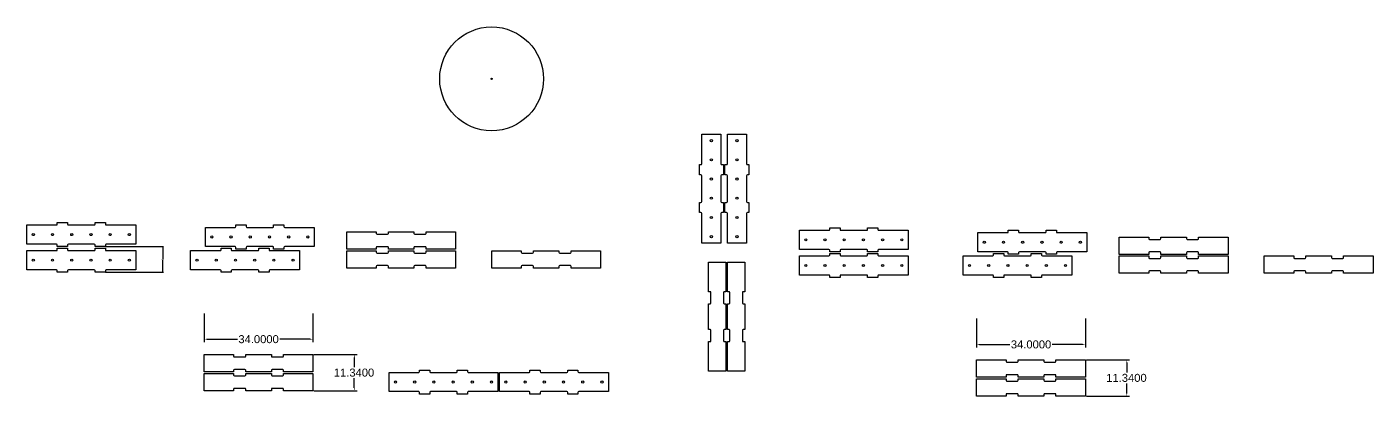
# Model space of a CAD drawing. Extents: x -420 to 2454, y -295 to 739.
# Drawn here: x 555.8 to 976.4, y -295.4 to -180.1 of the extents above; entities that cross this region are included whole.
import ezdxf

# ---------------------------------------------------------------- set-up
doc = ezdxf.new("R2010")
doc.units = 0
doc.header["$MEASUREMENT"] = 0
doc.header["$PDMODE"] = 32
doc.header["$PDSIZE"] = 0.38
doc.layers.get('0').update_dxf_attribs({"linetype": 'CONTINUOUS'})
doc.layers.get('DEFPOINTS').update_dxf_attribs({"linetype": 'CONTINUOUS'})
for name, color, linetype in [('DEFAULT', 7, 'CONTINUOUS'), ('DRILL_PTS__ENGRAVE_PASS_RO', 172, 'CONTINUOUS'), ('DRILLING', 3, 'CONTINUOUS')]:
    doc.layers.add(name, color=color, linetype=linetype)
doc.styles.add('ARIAL', font='arial.ttf')
doc.dimstyles.get("Standard").update_dxf_attribs({"dimtxt": 0.18, "dimasz": 0.18, "dimexe": 0.18, "dimexo": 0.0625, "dimgap": 0.09, "dimtad": 0, "dimtih": 1, "dimtoh": 1, "dimdec": 4, "dimzin": 0, "dimdsep": 46, "dimtxsty": 'Standard', "dimcen": 0.09, "dimadec": 0, "dimazin": 0, "dimtfac": 1, "dimtdec": 4, "dimtofl": 0, "dimtmove": 2, "dimatfit": 3, "dimfxl": 1, "dimtolj": 1, "dimtzin": 0, "dimarcsym": 0})
doc.dimstyles.new('STANDARD_08', dxfattribs={"dimscale": 5, "dimtxt": 0.5, "dimasz": 0.18, "dimexe": 0.18, "dimexo": 0.0625, "dimgap": 0.09, "dimtad": 0, "dimtih": 1, "dimtoh": 1, "dimdec": 4, "dimzin": 1, "dimdsep": 46, "dimtxsty": 'Standard', "dimcen": 0.09, "dimadec": 0, "dimazin": 0, "dimtfac": 1, "dimtdec": 4, "dimtix": 1, "dimtmove": 2, "dimatfit": 3, "dimfxl": 1, "dimtolj": 1, "dimtzin": 0, "dimarcsym": 0})
doc.dimstyles.new('STANDARD_09', dxfattribs={"dimscale": 5, "dimtxt": 0.5, "dimasz": 0.18, "dimexe": 0.18, "dimexo": 0.0625, "dimgap": 0.09, "dimtad": 0, "dimtih": 1, "dimtoh": 1, "dimdec": 4, "dimzin": 1, "dimdsep": 46, "dimtxsty": 'Standard', "dimcen": 0.09, "dimadec": 0, "dimazin": 0, "dimtfac": 1, "dimtdec": 4, "dimtix": 1, "dimtmove": 2, "dimatfit": 3, "dimfxl": 1, "dimtolj": 1, "dimtzin": 0, "dimarcsym": 0})

# ---------------------------------------------------------------- blocks, each defined once
blk = doc.blocks.new('*D17')
at = {"layer": 'DEFAULT', "color": 0}
for p, q in [((886.82, -284.11), (900.33, -284.11)), ((899.43, -285.01), (899.43, -288.05)), ((899.43, -294.55), (899.43, -291.5)), ((886.82, -295.45), (900.33, -295.45))]:
    blk.add_line(p, q, dxfattribs=at)
for points in [[(899.58, -285.01), (899.28, -285.01), (899.43, -284.11)], [(899.28, -294.55), (899.58, -294.55), (899.43, -295.45)]]:
    blk.add_solid(points, dxfattribs=at)
at = {"layer": 'DEFPOINTS', "color": 0}
for p in [(886.51, -284.11), (886.51, -295.45), (899.43, -295.45)]:
    blk.add_point(p, dxfattribs=at)
at = {"layer": 'DEFAULT', "color": 0, "linetype": 'Continuous', "style": 'ARIAL'}
blk.add_text('11.3400', height=2.5, dxfattribs=at).set_placement((893.02, -291))
blk = doc.blocks.new('*D18')
at = {"layer": 'DEFAULT', "color": 0}
for p, q in [((852.51, -271.24), (852.51, -280.22)), ((886.51, -271.24), (886.51, -280.22)), ((853.41, -279.32), (862.91, -279.32)), ((885.61, -279.32), (876.11, -279.32))]:
    blk.add_line(p, q, dxfattribs=at)
for points in [[(853.41, -279.17), (853.41, -279.47), (852.51, -279.32)], [(885.61, -279.47), (885.61, -279.17), (886.51, -279.32)]]:
    blk.add_solid(points, dxfattribs=at)
at = {"layer": 'DEFPOINTS', "color": 0}
for p in [(852.51, -270.93), (886.51, -270.93), (886.51, -279.32)]:
    blk.add_point(p, dxfattribs=at)
at = {"layer": 'DEFAULT', "color": 0, "linetype": 'Continuous', "style": 'ARIAL'}
blk.add_text('34.0000', height=2.5, dxfattribs=at).set_placement((863.21, -280.55))
blk = doc.blocks.new('*D19')
at = {"layer": 'DEFAULT', "color": 0}
for p, q in [((580.39, -248.74), (598.52, -248.74)), ((598.34, -248.92), (598.34, -252.56)), ((598.34, -256.56), (598.34, -252.92)), ((580.39, -256.74), (598.52, -256.74))]:
    blk.add_line(p, q, dxfattribs=at)
for points in [[(598.37, -248.92), (598.31, -248.92), (598.34, -248.74)], [(598.31, -256.56), (598.37, -256.56), (598.34, -256.74)]]:
    blk.add_solid(points, dxfattribs=at)
at = {"layer": 'DEFPOINTS', "color": 0}
for p in [(580.33, -248.74), (598.34, -248.74), (580.33, -256.74)]:
    blk.add_point(p, dxfattribs=at)
at = {"layer": 'DEFAULT', "color": 0, "linetype": 'Continuous'}
blk.add_text('8.0000', height=0.18, dxfattribs=at).set_placement((597.87, -252.83))
blk = doc.blocks.new('*D20')
at = {"layer": 'DEFAULT', "color": 0}
for p, q in [((645.5, -282.47), (659.01, -282.47)), ((658.11, -283.37), (658.11, -286.41)), ((658.11, -292.91), (658.11, -289.86)), ((645.5, -293.81), (659.01, -293.81))]:
    blk.add_line(p, q, dxfattribs=at)
for points in [[(658.26, -283.37), (657.96, -283.37), (658.11, -282.47)], [(657.96, -292.91), (658.26, -292.91), (658.11, -293.81)]]:
    blk.add_solid(points, dxfattribs=at)
at = {"layer": 'DEFPOINTS', "color": 0}
for p in [(645.19, -282.47), (645.19, -293.81), (658.11, -293.81)]:
    blk.add_point(p, dxfattribs=at)
at = {"layer": 'DEFAULT', "color": 0, "linetype": 'Continuous', "style": 'ARIAL'}
blk.add_text('11.3400', height=2.5, dxfattribs=at).set_placement((651.7, -289.36))
blk = doc.blocks.new('*D21')
at = {"layer": 'DEFAULT', "color": 0}
for p, q in [((611.19, -269.6), (611.19, -278.58)), ((645.19, -269.6), (645.19, -278.58)), ((612.09, -277.68), (621.59, -277.68)), ((644.29, -277.68), (634.79, -277.68))]:
    blk.add_line(p, q, dxfattribs=at)
for points in [[(612.09, -277.53), (612.09, -277.83), (611.19, -277.68)], [(644.29, -277.83), (644.29, -277.53), (645.19, -277.68)]]:
    blk.add_solid(points, dxfattribs=at)
at = {"layer": 'DEFPOINTS', "color": 0}
for p in [(611.19, -269.29), (645.19, -269.29), (645.19, -277.68)]:
    blk.add_point(p, dxfattribs=at)
at = {"layer": 'DEFAULT', "color": 0, "linetype": 'Continuous', "style": 'ARIAL'}
blk.add_text('34.0000', height=2.5, dxfattribs=at).set_placement((621.89, -278.91))

msp = doc.modelspace()

# ---------------------------------------------------------------- linework, layer by layer
for p, q in [((766.65302, -222.88423), (766.65302, -213.63423)), ((766.65302, -213.63423), (772.65302, -213.63423)), ((772.65302, -213.63423), (772.65302, -222.88423)), ((774.65302, -222.88423), (774.65302, -213.63423)), ((774.65302, -213.63423), (780.65302, -213.63423)), ((780.65302, -213.63423), (780.65302, -222.88423)), ((765.90302, -226.33423), (765.90302, -223.13423)), ((765.90302, -223.13423), (766.40302, -223.13423)), ((766.40302, -226.33423), (765.90302, -226.33423)), ((766.65302, -234.68423), (766.65302, -226.58423)), ((772.65302, -226.58423), (772.65302, -234.68423)), ((772.90302, -223.13423), (773.40302, -223.13423)), ((773.40302, -226.33423), (772.90302, -226.33423)), ((773.40302, -223.13423), (773.40302, -226.33423)), ((773.90302, -226.33423), (773.90302, -223.13423)), ((773.90302, -223.13423), (774.40302, -223.13423)), ((774.40302, -226.33423), (773.90302, -226.33423)), ((774.65302, -234.68423), (774.65302, -226.58423)), ((780.65302, -226.58423), (780.65302, -234.68423)), ((780.90302, -223.13423), (781.40302, -223.13423)), ((781.40302, -226.33423), (780.90302, -226.33423)), ((781.40302, -223.13423), (781.40302, -226.33423)), ((765.90302, -238.13423), (765.90302, -234.93423)), ((765.90302, -234.93423), (766.40302, -234.93423)), ((772.90302, -234.93423), (773.40302, -234.93423)), ((773.40302, -234.93423), (773.40302, -238.13423)), ((773.90302, -238.13423), (773.90302, -234.93423)), ((773.90302, -234.93423), (774.40302, -234.93423)), ((780.90302, -234.93423), (781.40302, -234.93423)), ((781.40302, -234.93423), (781.40302, -238.13423)), ((766.40302, -238.13423), (765.90302, -238.13423)), ((766.65302, -247.63423), (766.65302, -238.38423)), ((772.65302, -238.38423), (772.65302, -247.63423)), ((773.40302, -238.13423), (772.90302, -238.13423)), ((774.40302, -238.13423), (773.90302, -238.13423)), ((774.65302, -247.63423), (774.65302, -238.38423)), ((780.65302, -238.38423), (780.65302, -247.63423)), ((781.40302, -238.13423), (780.90302, -238.13423)), ((555.82959, -241.99345), (565.07959, -241.99345)), ((555.82959, -247.99345), (555.82959, -241.99345)), ((565.32959, -241.74345), (565.32959, -241.24345)), ((565.32959, -241.24345), (568.52959, -241.24345)), ((568.52959, -241.24345), (568.52959, -241.74345)), ((568.77959, -241.99345), (576.87959, -241.99345)), ((577.12959, -241.74345), (577.12959, -241.24345)), ((577.12959, -241.24345), (580.32959, -241.24345)), ((580.32959, -241.24345), (580.32959, -241.74345)), ((580.57959, -241.99345), (589.82959, -241.99345)), ((589.82959, -241.99345), (589.82959, -247.99345)), ((611.60288, -242.74345), (620.85288, -242.74345)), ((611.60288, -248.74345), (611.60288, -242.74345)), ((621.10288, -242.49345), (621.10288, -241.99345)), ((621.10288, -241.99345), (624.30288, -241.99345)), ((624.30288, -241.99345), (624.30288, -242.49345)), ((624.55288, -242.74345), (632.65288, -242.74345)), ((632.90288, -242.49345), (632.90288, -241.99345)), ((632.90288, -241.99345), (636.10288, -241.99345)), ((636.10288, -241.99345), (636.10288, -242.49345)), ((636.35288, -242.74345), (645.60288, -242.74345)), ((645.60288, -242.74345), (645.60288, -248.74345)), ((797.1499, -243.63423), (806.3999, -243.63423)), ((797.1499, -249.63423), (797.1499, -243.63423)), ((806.6499, -243.38423), (806.6499, -242.88423)), ((806.6499, -242.88423), (809.8499, -242.88423)), ((809.8499, -242.88423), (809.8499, -243.38423)), ((810.0999, -243.63423), (818.1999, -243.63423)), ((818.4499, -243.38423), (818.4499, -242.88423)), ((818.4499, -242.88423), (821.6499, -242.88423)), ((821.6499, -242.88423), (821.6499, -243.38423)), ((821.8999, -243.63423), (831.1499, -243.63423)), ((831.1499, -243.63423), (831.1499, -249.63423)), ((862.42319, -244.13423), (862.42319, -243.63423)), ((862.42319, -243.63423), (865.62319, -243.63423)), ((865.62319, -243.63423), (865.62319, -244.13423)), ((874.22319, -244.13423), (874.22319, -243.63423)), ((874.22319, -243.63423), (877.42319, -243.63423)), ((877.42319, -243.63423), (877.42319, -244.13423)), ((565.07959, -247.99345), (555.82959, -247.99345)), ((576.87959, -247.99345), (568.77959, -247.99345)), ((589.82959, -247.99345), (580.57959, -247.99345)), ((655.7502, -249.52733), (655.7502, -244.10733)), ((655.7502, -244.10733), (664.9502, -244.10733)), ((664.9502, -244.10733), (664.9502, -244.60733)), ((665.2002, -244.85733), (668.5002, -244.85733)), ((668.7502, -244.60733), (668.7502, -244.10733)), ((668.7502, -244.10733), (676.7502, -244.10733)), ((676.7502, -244.10733), (676.7502, -244.60733)), ((677.0002, -244.85733), (680.3002, -244.85733)), ((680.5502, -244.60733), (680.5502, -244.10733)), ((680.5502, -244.10733), (689.7502, -244.10733)), ((689.7502, -244.10733), (689.7502, -249.52733)), ((772.65302, -247.63423), (766.65302, -247.63423)), ((780.65302, -247.63423), (774.65302, -247.63423)), ((852.92319, -244.38423), (862.17319, -244.38423)), ((852.92319, -250.38423), (852.92319, -244.38423)), ((865.87319, -244.38423), (873.97319, -244.38423)), ((877.67319, -244.38423), (886.92319, -244.38423)), ((886.92319, -244.38423), (886.92319, -250.38423)), ((897.07051, -251.16811), (897.07051, -245.74811)), ((897.07051, -245.74811), (906.27051, -245.74811)), ((906.27051, -245.74811), (906.27051, -246.24811)), ((906.52051, -246.49811), (909.82051, -246.49811)), ((910.07051, -246.24811), (910.07051, -245.74811)), ((910.07051, -245.74811), (918.07051, -245.74811)), ((918.07051, -245.74811), (918.07051, -246.24811)), ((918.32051, -246.49811), (921.62051, -246.49811)), ((921.87051, -246.24811), (921.87051, -245.74811)), ((921.87051, -245.74811), (931.07051, -245.74811)), ((931.07051, -245.74811), (931.07051, -251.16811)), ((555.82959, -249.99345), (565.07959, -249.99345)), ((555.82959, -255.99345), (555.82959, -249.99345)), ((565.32959, -248.74345), (565.32959, -248.24345)), ((568.52959, -248.74345), (565.32959, -248.74345)), ((565.32959, -249.74345), (565.32959, -249.24345)), ((565.32959, -249.24345), (568.52959, -249.24345)), ((568.52959, -248.24345), (568.52959, -248.74345)), ((568.52959, -249.24345), (568.52959, -249.74345)), ((568.77959, -249.99345), (576.87959, -249.99345)), ((577.12959, -248.74345), (577.12959, -248.24345)), ((580.32959, -248.74345), (577.12959, -248.74345)), ((577.12959, -249.74345), (577.12959, -249.24345)), ((577.12959, -249.24345), (580.32959, -249.24345)), ((580.32959, -248.24345), (580.32959, -248.74345)), ((580.32959, -249.24345), (580.32959, -249.74345)), ((580.57959, -249.99345), (589.82959, -249.99345)), ((589.82959, -249.99345), (589.82959, -255.99345)), ((606.97788, -249.99345), (616.22788, -249.99345)), ((606.97788, -255.99345), (606.97788, -249.99345)), ((620.85288, -248.74345), (611.60288, -248.74345)), ((616.47788, -249.74345), (616.47788, -249.24345)), ((616.47788, -249.24345), (619.67788, -249.24345)), ((619.67788, -249.24345), (619.67788, -249.74345)), ((619.92788, -249.99345), (628.02788, -249.99345)), ((621.10288, -249.49345), (621.10288, -248.99345)), ((624.30288, -249.49345), (621.10288, -249.49345)), ((624.30288, -248.99345), (624.30288, -249.49345)), ((632.65288, -248.74345), (624.55288, -248.74345)), ((628.27788, -249.74345), (628.27788, -249.24345)), ((628.27788, -249.24345), (631.47788, -249.24345)), ((631.47788, -249.24345), (631.47788, -249.74345)), ((631.72788, -249.99345), (640.97788, -249.99345)), ((632.90288, -249.49345), (632.90288, -248.99345)), ((636.10288, -249.49345), (632.90288, -249.49345)), ((636.10288, -248.99345), (636.10288, -249.49345)), ((645.60288, -248.74345), (636.35288, -248.74345)), ((640.97788, -249.99345), (640.97788, -255.99345)), ((664.9502, -249.52733), (655.7502, -249.52733)), ((655.7502, -255.44733), (655.7502, -250.02733)), ((655.7502, -250.02733), (664.9502, -250.02733)), ((664.9502, -249.02733), (664.9502, -249.52733)), ((664.9502, -250.02733), (664.9502, -250.52733)), ((668.5002, -248.77733), (665.2002, -248.77733)), ((665.2002, -250.77733), (668.5002, -250.77733)), ((668.7502, -249.52733), (668.7502, -249.02733)), ((676.7502, -249.52733), (668.7502, -249.52733)), ((668.7502, -250.52733), (668.7502, -250.02733)), ((668.7502, -250.02733), (676.7502, -250.02733)), ((676.7502, -249.02733), (676.7502, -249.52733)), ((676.7502, -250.02733), (676.7502, -250.52733)), ((680.3002, -248.77733), (677.0002, -248.77733)), ((677.0002, -250.77733), (680.3002, -250.77733)), ((680.5502, -249.52733), (680.5502, -249.02733)), ((689.7502, -249.52733), (680.5502, -249.52733)), ((680.5502, -250.52733), (680.5502, -250.02733)), ((680.5502, -250.02733), (689.7502, -250.02733)), ((689.7502, -250.02733), (689.7502, -255.44733)), ((701.05216, -255.44733), (701.05216, -250.02733)), ((701.05216, -250.02733), (710.25216, -250.02733)), ((710.25216, -250.02733), (710.25216, -250.52733)), ((710.50216, -250.77733), (713.80216, -250.77733)), ((714.05216, -250.52733), (714.05216, -250.02733)), ((714.05216, -250.02733), (722.05216, -250.02733)), ((722.05216, -250.02733), (722.05216, -250.52733)), ((722.30216, -250.77733), (725.60216, -250.77733)), ((725.85216, -250.52733), (725.85216, -250.02733)), ((725.85216, -250.02733), (735.05216, -250.02733)), ((735.05216, -250.02733), (735.05216, -255.44733)), ((806.3999, -249.63423), (797.1499, -249.63423)), ((797.1499, -251.63423), (806.3999, -251.63423)), ((797.1499, -257.63423), (797.1499, -251.63423)), ((806.6499, -250.38423), (806.6499, -249.88423)), ((809.8499, -250.38423), (806.6499, -250.38423)), ((806.6499, -251.38423), (806.6499, -250.88423)), ((806.6499, -250.88423), (809.8499, -250.88423)), ((809.8499, -249.88423), (809.8499, -250.38423)), ((809.8499, -250.88423), (809.8499, -251.38423)), ((818.1999, -249.63423), (810.0999, -249.63423)), ((810.0999, -251.63423), (818.1999, -251.63423)), ((818.4499, -250.38423), (818.4499, -249.88423)), ((821.6499, -250.38423), (818.4499, -250.38423)), ((818.4499, -251.38423), (818.4499, -250.88423)), ((818.4499, -250.88423), (821.6499, -250.88423)), ((821.6499, -249.88423), (821.6499, -250.38423)), ((821.6499, -250.88423), (821.6499, -251.38423)), ((831.1499, -249.63423), (821.8999, -249.63423)), ((821.8999, -251.63423), (831.1499, -251.63423)), ((831.1499, -251.63423), (831.1499, -257.63423)), ((848.29819, -251.63423), (857.54819, -251.63423)), ((848.29819, -257.63423), (848.29819, -251.63423)), ((862.17319, -250.38423), (852.92319, -250.38423)), ((857.79819, -251.38423), (857.79819, -250.88423)), ((857.79819, -250.88423), (860.99819, -250.88423)), ((860.99819, -250.88423), (860.99819, -251.38423)), ((861.24819, -251.63423), (869.34819, -251.63423)), ((862.42319, -251.13423), (862.42319, -250.63423)), ((865.62319, -251.13423), (862.42319, -251.13423)), ((865.62319, -250.63423), (865.62319, -251.13423)), ((873.97319, -250.38423), (865.87319, -250.38423)), ((869.59819, -251.38423), (869.59819, -250.88423)), ((869.59819, -250.88423), (872.79819, -250.88423)), ((872.79819, -250.88423), (872.79819, -251.38423)), ((873.04819, -251.63423), (882.29819, -251.63423)), ((874.22319, -251.13423), (874.22319, -250.63423)), ((877.42319, -251.13423), (874.22319, -251.13423)), ((877.42319, -250.63423), (877.42319, -251.13423)), ((886.92319, -250.38423), (877.67319, -250.38423)), ((882.29819, -251.63423), (882.29819, -257.63423)), ((906.27051, -251.16811), (897.07051, -251.16811)), ((897.07051, -257.08811), (897.07051, -251.66811)), ((897.07051, -251.66811), (906.27051, -251.66811)), ((906.27051, -250.66811), (906.27051, -251.16811)), ((906.27051, -251.66811), (906.27051, -252.16811)), ((909.82051, -250.41811), (906.52051, -250.41811)), ((910.07051, -251.16811), (910.07051, -250.66811)), ((918.07051, -251.16811), (910.07051, -251.16811)), ((910.07051, -252.16811), (910.07051, -251.66811)), ((910.07051, -251.66811), (918.07051, -251.66811)), ((918.07051, -250.66811), (918.07051, -251.16811)), ((918.07051, -251.66811), (918.07051, -252.16811)), ((921.62051, -250.41811), (918.32051, -250.41811)), ((921.87051, -251.16811), (921.87051, -250.66811)), ((931.07051, -251.16811), (921.87051, -251.16811)), ((921.87051, -252.16811), (921.87051, -251.66811)), ((921.87051, -251.66811), (931.07051, -251.66811)), ((931.07051, -251.66811), (931.07051, -257.08811)), ((942.37247, -257.08811), (942.37247, -251.66811)), ((942.37247, -251.66811), (951.57247, -251.66811)), ((951.57247, -251.66811), (951.57247, -252.16811)), ((955.37247, -252.16811), (955.37247, -251.66811)), ((955.37247, -251.66811), (963.37247, -251.66811)), ((963.37247, -251.66811), (963.37247, -252.16811)), ((967.17247, -252.16811), (967.17247, -251.66811)), ((967.17247, -251.66811), (976.37247, -251.66811)), ((976.37247, -251.66811), (976.37247, -257.08811)), ((565.07959, -255.99345), (555.82959, -255.99345)), ((565.32959, -256.74345), (565.32959, -256.24345)), ((568.52959, -256.24345), (568.52959, -256.74345)), ((576.87959, -255.99345), (568.77959, -255.99345)), ((577.12959, -256.74345), (577.12959, -256.24345)), ((580.32959, -256.24345), (580.32959, -256.74345)), ((589.82959, -255.99345), (580.57959, -255.99345)), ((616.22788, -255.99345), (606.97788, -255.99345)), ((616.47788, -256.74345), (616.47788, -256.24345)), ((619.67788, -256.24345), (619.67788, -256.74345)), ((628.02788, -255.99345), (619.92788, -255.99345)), ((628.27788, -256.74345), (628.27788, -256.24345)), ((631.47788, -256.24345), (631.47788, -256.74345)), ((640.97788, -255.99345), (631.72788, -255.99345)), ((664.9502, -255.44733), (655.7502, -255.44733)), ((664.9502, -254.94733), (664.9502, -255.44733)), ((668.5002, -254.69733), (665.2002, -254.69733)), ((668.7502, -255.44733), (668.7502, -254.94733)), ((676.7502, -255.44733), (668.7502, -255.44733)), ((676.7502, -254.94733), (676.7502, -255.44733)), ((680.3002, -254.69733), (677.0002, -254.69733)), ((680.5502, -255.44733), (680.5502, -254.94733)), ((689.7502, -255.44733), (680.5502, -255.44733)), ((710.25216, -255.44733), (701.05216, -255.44733)), ((710.25216, -254.94733), (710.25216, -255.44733)), ((713.80216, -254.69733), (710.50216, -254.69733)), ((714.05216, -255.44733), (714.05216, -254.94733)), ((722.05216, -255.44733), (714.05216, -255.44733)), ((722.05216, -254.94733), (722.05216, -255.44733)), ((725.60216, -254.69733), (722.30216, -254.69733)), ((725.85216, -255.44733), (725.85216, -254.94733)), ((735.05216, -255.44733), (725.85216, -255.44733)), ((768.7669, -253.63423), (774.1869, -253.63423)), ((768.7669, -262.83423), (768.7669, -253.63423)), ((774.1869, -253.63423), (774.1869, -262.83423)), ((774.6869, -253.63423), (780.1069, -253.63423)), ((774.6869, -262.83423), (774.6869, -253.63423)), ((780.1069, -253.63423), (780.1069, -262.83423)), ((906.52051, -252.41811), (909.82051, -252.41811)), ((909.82051, -256.33811), (906.52051, -256.33811)), ((918.32051, -252.41811), (921.62051, -252.41811)), ((921.62051, -256.33811), (918.32051, -256.33811)), ((951.82247, -252.41811), (955.12247, -252.41811)), ((955.12247, -256.33811), (951.82247, -256.33811)), ((963.62247, -252.41811), (966.92247, -252.41811)), ((966.92247, -256.33811), (963.62247, -256.33811)), ((568.52959, -256.74345), (565.32959, -256.74345)), ((580.32959, -256.74345), (577.12959, -256.74345)), ((619.67788, -256.74345), (616.47788, -256.74345)), ((631.47788, -256.74345), (628.27788, -256.74345)), ((806.3999, -257.63423), (797.1499, -257.63423)), ((806.6499, -258.38423), (806.6499, -257.88423)), ((809.8499, -258.38423), (806.6499, -258.38423)), ((809.8499, -257.88423), (809.8499, -258.38423)), ((818.1999, -257.63423), (810.0999, -257.63423)), ((818.4499, -258.38423), (818.4499, -257.88423)), ((821.6499, -258.38423), (818.4499, -258.38423)), ((821.6499, -257.88423), (821.6499, -258.38423)), ((831.1499, -257.63423), (821.8999, -257.63423)), ((857.54819, -257.63423), (848.29819, -257.63423)), ((857.79819, -258.38423), (857.79819, -257.88423)), ((860.99819, -258.38423), (857.79819, -258.38423)), ((860.99819, -257.88423), (860.99819, -258.38423)), ((869.34819, -257.63423), (861.24819, -257.63423)), ((869.59819, -258.38423), (869.59819, -257.88423)), ((872.79819, -258.38423), (869.59819, -258.38423)), ((872.79819, -257.88423), (872.79819, -258.38423)), ((882.29819, -257.63423), (873.04819, -257.63423)), ((906.27051, -257.08811), (897.07051, -257.08811)), ((906.27051, -256.58811), (906.27051, -257.08811)), ((910.07051, -257.08811), (910.07051, -256.58811)), ((918.07051, -257.08811), (910.07051, -257.08811)), ((918.07051, -256.58811), (918.07051, -257.08811)), ((921.87051, -257.08811), (921.87051, -256.58811)), ((931.07051, -257.08811), (921.87051, -257.08811)), ((951.57247, -257.08811), (942.37247, -257.08811)), ((951.57247, -256.58811), (951.57247, -257.08811)), ((955.37247, -257.08811), (955.37247, -256.58811)), ((963.37247, -257.08811), (955.37247, -257.08811)), ((963.37247, -256.58811), (963.37247, -257.08811)), ((967.17247, -257.08811), (967.17247, -256.58811)), ((976.37247, -257.08811), (967.17247, -257.08811)), ((769.2669, -262.83423), (768.7669, -262.83423)), ((769.5169, -266.38423), (769.5169, -263.08423)), ((773.4369, -263.08423), (773.4369, -266.38423)), ((774.1869, -262.83423), (773.6869, -262.83423)), ((775.1869, -262.83423), (774.6869, -262.83423)), ((775.4369, -266.38423), (775.4369, -263.08423)), ((779.3569, -263.08423), (779.3569, -266.38423)), ((780.1069, -262.83423), (779.6069, -262.83423)), ((768.7669, -274.63423), (768.7669, -266.63423)), ((768.7669, -266.63423), (769.2669, -266.63423)), ((773.6869, -266.63423), (774.1869, -266.63423)), ((774.1869, -266.63423), (774.1869, -274.63423)), ((774.6869, -274.63423), (774.6869, -266.63423)), ((774.6869, -266.63423), (775.1869, -266.63423)), ((779.6069, -266.63423), (780.1069, -266.63423)), ((780.1069, -266.63423), (780.1069, -274.63423)), ((769.2669, -274.63423), (768.7669, -274.63423)), ((769.5169, -278.18423), (769.5169, -274.88423)), ((773.4369, -274.88423), (773.4369, -278.18423)), ((774.1869, -274.63423), (773.6869, -274.63423)), ((775.1869, -274.63423), (774.6869, -274.63423)), ((775.4369, -278.18423), (775.4369, -274.88423)), ((779.3569, -274.88423), (779.3569, -278.18423)), ((780.1069, -274.63423), (779.6069, -274.63423)), ((768.7669, -287.63423), (768.7669, -278.43423)), ((768.7669, -278.43423), (769.2669, -278.43423)), ((773.6869, -278.43423), (774.1869, -278.43423)), ((774.1869, -278.43423), (774.1869, -287.63423)), ((774.6869, -287.63423), (774.6869, -278.43423)), ((774.6869, -278.43423), (775.1869, -278.43423)), ((779.6069, -278.43423), (780.1069, -278.43423)), ((780.1069, -278.43423), (780.1069, -287.63423)), ((611.18834, -287.88536), (611.18834, -282.46536)), ((611.18834, -282.46536), (620.38834, -282.46536)), ((620.38834, -282.46536), (620.38834, -282.96536)), ((620.63834, -283.21536), (623.93834, -283.21536)), ((624.18834, -282.96536), (624.18834, -282.46536)), ((624.18834, -282.46536), (632.18834, -282.46536)), ((632.18834, -282.46536), (632.18834, -282.96536)), ((632.43834, -283.21536), (635.73834, -283.21536)), ((635.98834, -282.96536), (635.98834, -282.46536)), ((635.98834, -282.46536), (645.18834, -282.46536)), ((645.18834, -282.46536), (645.18834, -287.88536)), ((852.50865, -289.52614), (852.50865, -284.10614)), ((852.50865, -284.10614), (861.70865, -284.10614)), ((861.70865, -284.10614), (861.70865, -284.60614)), ((861.95865, -284.85614), (865.25865, -284.85614)), ((865.50865, -284.60614), (865.50865, -284.10614)), ((865.50865, -284.10614), (873.50865, -284.10614)), ((873.50865, -284.10614), (873.50865, -284.60614)), ((873.75865, -284.85614), (877.05865, -284.85614)), ((877.30865, -284.60614), (877.30865, -284.10614)), ((877.30865, -284.10614), (886.50865, -284.10614)), ((886.50865, -284.10614), (886.50865, -289.52614)), ((620.38834, -287.88536), (611.18834, -287.88536)), ((611.18834, -293.80536), (611.18834, -288.38536)), ((611.18834, -288.38536), (620.38834, -288.38536)), ((620.38834, -287.38536), (620.38834, -287.88536)), ((620.38834, -288.38536), (620.38834, -288.88536)), ((623.93834, -287.13536), (620.63834, -287.13536)), ((620.63834, -289.13536), (623.93834, -289.13536)), ((624.18834, -287.88536), (624.18834, -287.38536)), ((632.18834, -287.88536), (624.18834, -287.88536)), ((624.18834, -288.88536), (624.18834, -288.38536)), ((624.18834, -288.38536), (632.18834, -288.38536)), ((632.18834, -287.38536), (632.18834, -287.88536)), ((632.18834, -288.38536), (632.18834, -288.88536)), ((635.73834, -287.13536), (632.43834, -287.13536)), ((632.43834, -289.13536), (635.73834, -289.13536)), ((635.98834, -287.88536), (635.98834, -287.38536)), ((645.18834, -287.88536), (635.98834, -287.88536)), ((635.98834, -288.88536), (635.98834, -288.38536)), ((635.98834, -288.38536), (645.18834, -288.38536)), ((645.18834, -288.38536), (645.18834, -293.80536)), ((668.96742, -288.05851), (678.21742, -288.05851)), ((668.96742, -294.05851), (668.96742, -288.05851)), ((678.46742, -287.80851), (678.46742, -287.30851)), ((678.46742, -287.30851), (681.66742, -287.30851)), ((681.66742, -287.30851), (681.66742, -287.80851)), ((681.91742, -288.05851), (690.01742, -288.05851)), ((690.26742, -287.80851), (690.26742, -287.30851)), ((690.26742, -287.30851), (693.46742, -287.30851)), ((693.46742, -287.30851), (693.46742, -287.80851)), ((693.71742, -288.05851), (702.96742, -288.05851)), ((702.96742, -288.05851), (702.96742, -294.05851)), ((703.46742, -288.05851), (712.71742, -288.05851)), ((703.46742, -294.05851), (703.46742, -288.05851)), ((712.96742, -287.80851), (712.96742, -287.30851)), ((712.96742, -287.30851), (716.16742, -287.30851)), ((716.16742, -287.30851), (716.16742, -287.80851)), ((716.41742, -288.05851), (724.51742, -288.05851)), ((724.76742, -287.80851), (724.76742, -287.30851)), ((724.76742, -287.30851), (727.96742, -287.30851)), ((727.96742, -287.30851), (727.96742, -287.80851)), ((728.21742, -288.05851), (737.46742, -288.05851)), ((737.46742, -288.05851), (737.46742, -294.05851)), ((774.1869, -287.63423), (768.7669, -287.63423)), ((780.1069, -287.63423), (774.6869, -287.63423)), ((861.70865, -289.52614), (852.50865, -289.52614)), ((852.50865, -295.44614), (852.50865, -290.02614)), ((852.50865, -290.02614), (861.70865, -290.02614)), ((861.70865, -289.02614), (861.70865, -289.52614)), ((861.70865, -290.02614), (861.70865, -290.52614)), ((865.25865, -288.77614), (861.95865, -288.77614)), ((865.50865, -289.52614), (865.50865, -289.02614)), ((873.50865, -289.52614), (865.50865, -289.52614)), ((865.50865, -290.52614), (865.50865, -290.02614)), ((865.50865, -290.02614), (873.50865, -290.02614)), ((873.50865, -289.02614), (873.50865, -289.52614)), ((873.50865, -290.02614), (873.50865, -290.52614)), ((877.05865, -288.77614), (873.75865, -288.77614)), ((877.30865, -289.52614), (877.30865, -289.02614)), ((886.50865, -289.52614), (877.30865, -289.52614)), ((877.30865, -290.52614), (877.30865, -290.02614)), ((877.30865, -290.02614), (886.50865, -290.02614)), ((886.50865, -290.02614), (886.50865, -295.44614)), ((620.38834, -293.80536), (611.18834, -293.80536)), ((620.38834, -293.30536), (620.38834, -293.80536)), ((623.93834, -293.05536), (620.63834, -293.05536)), ((624.18834, -293.80536), (624.18834, -293.30536)), ((632.18834, -293.80536), (624.18834, -293.80536)), ((632.18834, -293.30536), (632.18834, -293.80536)), ((635.73834, -293.05536), (632.43834, -293.05536)), ((635.98834, -293.80536), (635.98834, -293.30536)), ((645.18834, -293.80536), (635.98834, -293.80536)), ((678.21742, -294.05851), (668.96742, -294.05851)), ((678.46742, -294.80851), (678.46742, -294.30851)), ((681.66742, -294.30851), (681.66742, -294.80851)), ((690.01742, -294.05851), (681.91742, -294.05851)), ((690.26742, -294.80851), (690.26742, -294.30851)), ((693.46742, -294.30851), (693.46742, -294.80851)), ((702.96742, -294.05851), (693.71742, -294.05851)), ((712.71742, -294.05851), (703.46742, -294.05851)), ((712.96742, -294.80851), (712.96742, -294.30851)), ((716.16742, -294.30851), (716.16742, -294.80851)), ((724.51742, -294.05851), (716.41742, -294.05851)), ((724.76742, -294.80851), (724.76742, -294.30851)), ((727.96742, -294.30851), (727.96742, -294.80851)), ((737.46742, -294.05851), (728.21742, -294.05851)), ((861.95865, -290.77614), (865.25865, -290.77614)), ((873.75865, -290.77614), (877.05865, -290.77614)), ((681.66742, -294.80851), (678.46742, -294.80851)), ((693.46742, -294.80851), (690.26742, -294.80851)), ((716.16742, -294.80851), (712.96742, -294.80851)), ((727.96742, -294.80851), (724.76742, -294.80851)), ((861.70865, -295.44614), (852.50865, -295.44614)), ((861.70865, -294.94614), (861.70865, -295.44614)), ((865.25865, -294.69614), (861.95865, -294.69614)), ((865.50865, -295.44614), (865.50865, -294.94614)), ((873.50865, -295.44614), (865.50865, -295.44614)), ((873.50865, -294.94614), (873.50865, -295.44614)), ((877.05865, -294.69614), (873.75865, -294.69614)), ((877.30865, -295.44614), (877.30865, -294.94614)), ((886.50865, -295.44614), (877.30865, -295.44614))]:
    msp.add_line(p, q)
for centre, start, end in [((766.40302, -222.88423), 270, 0), ((772.90302, -222.88423), 180, 270), ((774.40302, -222.88423), 270, 0), ((780.90302, -222.88423), 180, 270), ((766.40302, -226.58423), 0, 90), ((772.90302, -226.58423), 90, 180), ((774.40302, -226.58423), 0, 90), ((780.90302, -226.58423), 90, 180), ((766.40302, -234.68423), 270, 0), ((772.90302, -234.68423), 180, 270), ((774.40302, -234.68423), 270, 0), ((780.90302, -234.68423), 180, 270), ((766.40302, -238.38423), 0, 90), ((772.90302, -238.38423), 90, 180), ((774.40302, -238.38423), 0, 90), ((780.90302, -238.38423), 90, 180), ((565.07959, -241.74345), 270, 0), ((568.77959, -241.74345), 180, 270), ((576.87959, -241.74345), 270, 0), ((580.57959, -241.74345), 180, 270), ((620.85288, -242.49345), 270, 360), ((624.55288, -242.49345), 180, 270), ((632.65288, -242.49345), 270, 0), ((636.35288, -242.49345), 180, 270), ((806.3999, -243.38423), 270, 0), ((810.0999, -243.38423), 180, 270), ((818.1999, -243.38423), 270, 0), ((821.8999, -243.38423), 180, 270), ((565.07959, -248.24345), 0, 90), ((568.77959, -248.24345), 90, 180), ((576.87959, -248.24345), 360, 90), ((580.57959, -248.24345), 90, 180), ((665.2002, -244.60733), 180, 270), ((668.5002, -244.60733), 270, 0), ((677.0002, -244.60733), 180, 270), ((680.3002, -244.60733), 270, 0), ((862.17319, -244.13423), 270, 0), ((865.87319, -244.13423), 180, 270), ((873.97319, -244.13423), 270, 0), ((877.67319, -244.13423), 180, 270), ((906.52051, -246.24811), 180, 270), ((909.82051, -246.24811), 270, 0), ((918.32051, -246.24811), 180, 270), ((921.62051, -246.24811), 270, 0), ((565.07959, -249.74345), 270, 0), ((568.77959, -249.74345), 180, 270), ((576.87959, -249.74345), 270, 360), ((580.57959, -249.74345), 180, 270), ((616.22788, -249.74345), 270, 0), ((619.92788, -249.74345), 180, 270), ((620.85288, -248.99345), 0, 90), ((624.55288, -248.99345), 90, 180), ((628.02788, -249.74345), 270, 0), ((631.72788, -249.74345), 180, 270), ((632.65288, -248.99345), 0, 90), ((636.35288, -248.99345), 90, 180), ((665.2002, -249.02733), 90, 180), ((665.2002, -250.52733), 180, 270), ((668.5002, -249.02733), 360, 90), ((668.5002, -250.52733), 270, 0), ((677.0002, -249.02733), 90, 180), ((677.0002, -250.52733), 180, 270), ((680.3002, -249.02733), 360, 90), ((680.3002, -250.52733), 270, 0), ((710.50216, -250.52733), 180, 270), ((713.80216, -250.52733), 270, 0), ((722.30216, -250.52733), 180, 270), ((725.60216, -250.52733), 270, 0), ((806.3999, -249.88423), 0, 90), ((806.3999, -251.38423), 270, 0), ((810.0999, -249.88423), 90, 180), ((810.0999, -251.38423), 180, 270), ((818.1999, -249.88423), 0, 90), ((818.1999, -251.38423), 270, 0), ((821.8999, -249.88423), 90, 180), ((821.8999, -251.38423), 180, 270), ((857.54819, -251.38423), 270, 0), ((861.24819, -251.38423), 180, 270), ((862.17319, -250.63423), 0, 90), ((865.87319, -250.63423), 90, 180), ((869.34819, -251.38423), 270, 0), ((873.04819, -251.38423), 180, 270), ((873.97319, -250.63423), 0, 90), ((877.67319, -250.63423), 90, 180), ((906.52051, -250.66811), 90, 180), ((906.52051, -252.16811), 180, 270), ((909.82051, -250.66811), 0, 90), ((909.82051, -252.16811), 270, 0), ((918.32051, -250.66811), 90, 180), ((918.32051, -252.16811), 180, 270), ((921.62051, -250.66811), 0, 90), ((921.62051, -252.16811), 270, 0), ((951.82247, -252.16811), 180, 270), ((955.12247, -252.16811), 270, 0), ((963.62247, -252.16811), 180, 270), ((966.92247, -252.16811), 270, 0), ((565.07959, -256.24345), 360, 90), ((568.77959, -256.24345), 90, 180), ((576.87959, -256.24345), 360, 90), ((580.57959, -256.24345), 90, 180), ((616.22788, -256.24345), 360, 90), ((619.92788, -256.24345), 90, 180), ((628.02788, -256.24345), 0, 90), ((631.72788, -256.24345), 90, 180), ((665.2002, -254.94733), 90, 180), ((668.5002, -254.94733), 360, 90), ((677.0002, -254.94733), 90, 180), ((680.3002, -254.94733), 360, 90), ((710.50216, -254.94733), 90, 180), ((713.80216, -254.94733), 360, 90), ((722.30216, -254.94733), 90, 180), ((725.60216, -254.94733), 360, 90), ((906.52051, -256.58811), 90, 180), ((909.82051, -256.58811), 0, 90), ((918.32051, -256.58811), 90, 180), ((921.62051, -256.58811), 0, 90), ((951.82247, -256.58811), 90, 180), ((955.12247, -256.58811), 0, 90), ((963.62247, -256.58811), 90, 180), ((966.92247, -256.58811), 0, 90), ((806.3999, -257.88423), 0, 90), ((810.0999, -257.88423), 90, 180), ((818.1999, -257.88423), 0, 90), ((821.8999, -257.88423), 90, 180), ((857.54819, -257.88423), 0, 90), ((861.24819, -257.88423), 90, 180), ((869.34819, -257.88423), 0, 90), ((873.04819, -257.88423), 90, 180), ((769.2669, -263.08423), 0, 90), ((773.6869, -263.08423), 90, 180), ((775.1869, -263.08423), 0, 90), ((779.6069, -263.08423), 90, 180), ((769.2669, -266.38423), 270, 0), ((773.6869, -266.38423), 180, 270), ((775.1869, -266.38423), 270, 0), ((779.6069, -266.38423), 180, 270), ((769.2669, -274.88423), 0, 90), ((773.6869, -274.88423), 90, 180), ((775.1869, -274.88423), 0, 90), ((779.6069, -274.88423), 90, 180), ((769.2669, -278.18423), 270, 0), ((773.6869, -278.18423), 180, 270), ((775.1869, -278.18423), 270, 0), ((779.6069, -278.18423), 180, 270), ((620.63834, -282.96536), 180, 270), ((623.93834, -282.96536), 270, 360), ((632.43834, -282.96536), 180, 270), ((635.73834, -282.96536), 270, 0), ((861.95865, -284.60614), 180, 270), ((865.25865, -284.60614), 270, 0), ((873.75865, -284.60614), 180, 270), ((877.05865, -284.60614), 270, 0), ((620.63834, -287.38536), 90, 180), ((620.63834, -288.88536), 180, 270), ((623.93834, -287.38536), 360, 90), ((623.93834, -288.88536), 270, 0), ((632.43834, -287.38536), 90, 180), ((632.43834, -288.88536), 180, 270), ((635.73834, -287.38536), 0, 90), ((635.73834, -288.88536), 270, 0), ((678.21742, -287.80851), 270, 0), ((681.91742, -287.80851), 180, 270), ((690.01742, -287.80851), 270, 0), ((693.71742, -287.80851), 180, 270), ((712.71742, -287.80851), 270, 0), ((716.41742, -287.80851), 180, 270), ((724.51742, -287.80851), 270, 0), ((728.21742, -287.80851), 180, 270), ((861.95865, -289.02614), 90, 180), ((865.25865, -289.02614), 0, 90), ((873.75865, -289.02614), 90, 180), ((877.05865, -289.02614), 0, 90), ((620.63834, -293.30536), 90, 180), ((623.93834, -293.30536), 360, 90), ((632.43834, -293.30536), 90, 180), ((635.73834, -293.30536), 0, 90), ((678.21742, -294.30851), 0, 90), ((681.91742, -294.30851), 90, 180), ((690.01742, -294.30851), 360, 90), ((693.71742, -294.30851), 90, 180), ((712.71742, -294.30851), 360, 90), ((716.41742, -294.30851), 90, 180), ((724.51742, -294.30851), 360, 90), ((728.21742, -294.30851), 90, 180), ((861.95865, -290.52614), 180, 270), ((865.25865, -290.52614), 270, 0), ((873.75865, -290.52614), 180, 270), ((877.05865, -290.52614), 270, 0), ((861.95865, -294.94614), 90, 180), ((865.25865, -294.94614), 0, 90), ((873.75865, -294.94614), 90, 180), ((877.05865, -294.94614), 0, 90)]:
    msp.add_arc(centre, 0.25, start, end)
at = {"layer": 'DRILL_PTS__ENGRAVE_PASS_RO'}
msp.add_circle((701.00144, -196.33016), 16.2223, dxfattribs=at)
msp.add_point((701.00144, -196.33016), dxfattribs=at)
at = {"layer": 'DRILLING'}
for centre in [(769.65302, -215.63423), (777.65302, -215.63423), (769.65302, -221.63423), (777.65302, -221.63423), (769.65302, -227.63423), (777.65302, -227.63423), (769.65302, -233.63423), (777.65302, -233.63423), (769.65302, -239.63423), (777.65302, -239.63423), (557.82959, -244.99345), (563.82959, -244.99345), (569.82959, -244.99345), (575.82959, -244.99345), (581.82959, -244.99345), (587.82959, -244.99345), (613.60288, -245.74345), (619.60288, -245.74345), (625.60288, -245.74345), (631.60288, -245.74345), (637.60288, -245.74345), (643.60288, -245.74345), (769.65302, -245.63423), (777.65302, -245.63423), (799.1499, -246.63423), (805.1499, -246.63423), (811.1499, -246.63423), (817.1499, -246.63423), (823.1499, -246.63423), (829.1499, -246.63423), (854.92319, -247.38423), (860.92319, -247.38423), (866.92319, -247.38423), (872.92319, -247.38423), (878.92319, -247.38423), (884.92319, -247.38423), (557.82959, -252.99345), (563.82959, -252.99345), (569.82959, -252.99345), (575.82959, -252.99345), (581.82959, -252.99345), (587.82959, -252.99345), (608.97788, -252.99345), (614.97788, -252.99345), (620.97788, -252.99345), (626.97788, -252.99345), (632.97788, -252.99345), (638.97788, -252.99345), (799.1499, -254.63423), (805.1499, -254.63423), (811.1499, -254.63423), (817.1499, -254.63423), (823.1499, -254.63423), (829.1499, -254.63423), (850.29819, -254.63423), (856.29819, -254.63423), (862.29819, -254.63423), (868.29819, -254.63423), (874.29819, -254.63423), (880.29819, -254.63423), (670.96742, -291.05851), (676.96742, -291.05851), (682.96742, -291.05851), (688.96742, -291.05851), (694.96742, -291.05851), (700.96742, -291.05851), (705.46742, -291.05851), (711.46742, -291.05851), (717.46742, -291.05851), (723.46742, -291.05851), (729.46742, -291.05851), (735.46742, -291.05851)]:
    msp.add_circle(centre, 0.3325, dxfattribs=at)

# ---------------------------------------------------------------- dimensions: what is measured, and where the dimension line sits
at = {"layer": 'DEFAULT'}
for base, p1, p2, dimstyle, picture, middle in [((598.34276, -248.74345), (580.32959, -256.74345), (580.32959, -248.74345), 'Standard', '*D19', (598.34276, -252.74345)), ((658.11349, -293.80536), (645.18834, -282.46536), (645.18834, -293.80536), 'STANDARD_09', '*D20', (658.11349, -288.13536)), ((899.43381, -295.44614), (886.50865, -284.10614), (886.50865, -295.44614), 'STANDARD_09', '*D17', (899.43381, -289.77614))]:
    dim = msp.add_linear_dim(base=base, p1=p1, p2=p2, angle=90, dimstyle=dimstyle, dxfattribs=at)
    dim.commit()
    dim.dimension.update_dxf_attribs({"geometry": picture, "text_midpoint": middle})
for base, p1, p2, picture, middle in [((645.18834, -277.67717), (611.18834, -269.28865), (645.18834, -269.28865), '*D21', (628.18834, -277.67717)), ((886.50865, -279.31795), (852.50865, -270.92943), (886.50865, -270.92943), '*D18', (869.50865, -279.31795))]:
    dim = msp.add_linear_dim(base=base, p1=p1, p2=p2, dimstyle='STANDARD_08', dxfattribs=at)
    dim.commit()
    dim.dimension.update_dxf_attribs({"geometry": picture, "text_midpoint": middle})

doc.saveas('drawing.dxf')
